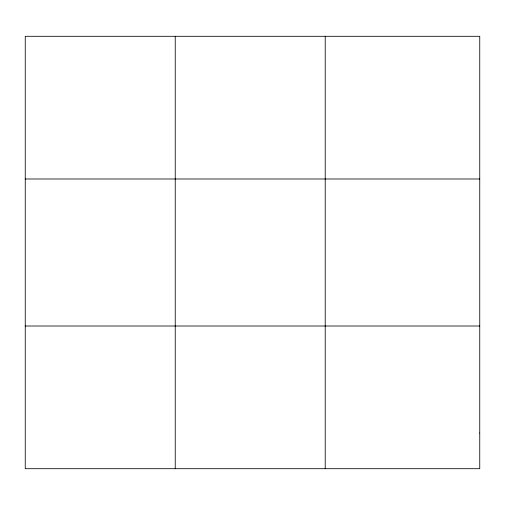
<?xml version="1.0" encoding="UTF-8"?>
<svg xmlns="http://www.w3.org/2000/svg" width="505" height="505" viewBox="0 0 505 505"><rect width="100%" height="100%" fill="white"/><g stroke="black" fill="none" stroke-linecap="round" stroke-linejoin="round"><path stroke-width="0.76" d="M175.235 468.697L175.235 36.303M325.22 468.697L325.22 36.303M25.25 178.991L479.75 178.991M25.25 326.009L479.75 326.009M479.75 433.025L479.75 468.697L25.25 468.697L25.25 36.303L479.75 36.303L479.75 433.025"/></g></svg>
